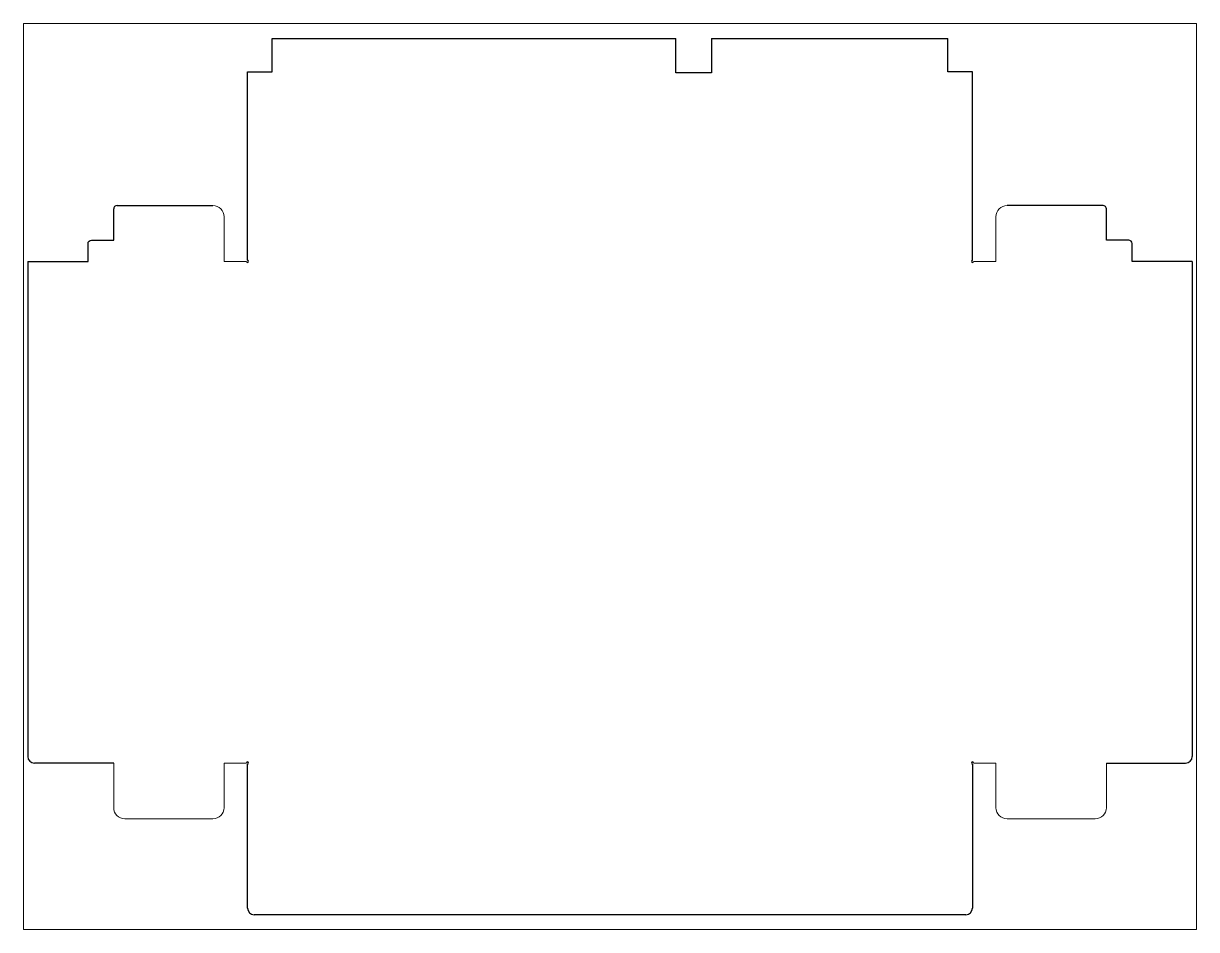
# Paper-space layout 'Layout1' of a CAD drawing. Header units: inches. Extents: x 1.1 to 9.9, y 0.85 to 7.65.
# The model-space entities are those that its viewports show. They can reach past a viewport. Long polylines and large blocks are cut down to what shows.
import ezdxf

# ---------------------------------------------------------------- set-up
doc = ezdxf.new("R2010")
doc.units = ezdxf.units.IN
doc.header["$MEASUREMENT"] = 0

msp = doc.modelspace()

# ---------------------------------------------------------------- linework, layer by layer
at = {"color": 7}
for p, q in [((129036.6, 7222.6), (129036.6, 7252.6)), ((129398.6, 7221.6), (129398.6, 7252.6)), ((129430.6, 7252.6), (129430.6, 7221.6)), ((129642.6, 7222.6), (129642.6, 7252.6)), ((129014.6, 7053.6), (129014.6, 7222.6)), ((129014.6, 7222.6), (129036.6, 7222.6)), ((129430.6, 7221.6), (129398.6, 7221.6)), ((129664.6, 7222.6), (129642.6, 7222.6)), ((129664.6, 7053.6), (129664.6, 7222.6)), ((128894.6, 7071.6), (128894.6, 7099.6)), ((128897.6, 7102.6), (128983.6, 7102.6)), ((129781.6, 7102.6), (129695.6, 7102.6)), ((129784.6, 7071.6), (129784.6, 7099.6)), ((128817.6, 7052.6), (128817.6, 6608.6)), ((128817.6, 7052.6), (128871.6, 7052.6)), ((129861.6, 7052.6), (129807.6, 7052.6)), ((129861.6, 7052.6), (129861.6, 6608.6)), ((128894.6, 6602.6), (128823.6, 6602.6)), ((129014.6, 6472.6), (129014.6, 6601.6)), ((129664.6, 6601.6), (129664.6, 6472.6)), ((129784.6, 6602.6), (129855.6, 6602.6)), ((129658.6, 6466.6), (129020.6, 6466.6))]:
    msp.add_line(p, q, dxfattribs=at)
at = {"color": 7, "lineweight": 5, "ltscale": 2}
for p, q in [((128993.6, 7092.6), (128993.6, 7052.6)), ((129685.6, 7092.6), (129685.6, 7052.6)), ((129013.6, 7052.6), (128993.6, 7052.6)), ((129665.6, 7052.6), (129685.6, 7052.6)), ((128894.6, 6602.6), (128894.6, 6562.6)), ((129013.6, 6602.6), (128993.6, 6602.6)), ((128993.6, 6562.6), (128993.6, 6602.6)), ((129665.6, 6602.6), (129685.6, 6602.6)), ((129685.6, 6562.6), (129685.6, 6602.6)), ((129784.6, 6602.6), (129784.6, 6562.6)), ((128904.6, 6552.6), (128983.6, 6552.6)), ((129774.6, 6552.6), (129695.6, 6552.6))]:
    msp.add_line(p, q, dxfattribs=at)
at = {"color": 7}
for points in [[(129036.6, 7252.6), (129398.6, 7252.6)], [(129430.6, 7252.6), (129642.6, 7252.6)]]:
    msp.add_lwpolyline(points, dxfattribs=at)
for points in [[(128871.6, 7052.6), (128871.6, 7068.6, -0.414214), (128874.6, 7071.6), (128894.6, 7071.6)], [(129807.6, 7052.6), (129807.6, 7068.6, 0.414214), (129804.6, 7071.6), (129784.6, 7071.6)]]:
    msp.add_lwpolyline(points, format="xyb", dxfattribs=at)
for centre, radius, start, end in [((128897.6, 7099.6), 3, 90, 180), ((129781.6, 7099.6), 3, 0, 90), ((129014.6, 7052.6), 1, 180, 90), ((129664.6, 7052.6), 1, 90, 0), ((128823.6, 6608.6), 6, 180, 270), ((129855.6, 6608.6), 6, 270, 0), ((129014.6, 6602.6), 1, 270, 180), ((129664.6, 6602.6), 1, 360, 270), ((129020.6, 6472.6), 6, 180, 270), ((129658.6, 6472.6), 6, 270, 0)]:
    msp.add_arc(centre, radius, start, end, dxfattribs=at)
at = {"color": 7, "lineweight": 5, "ltscale": 2}
for centre, start, end in [((128983.6, 7092.6), 0, 90), ((129695.6, 7092.6), 90, 180), ((128904.6, 6562.6), 180, 270), ((128983.6, 6562.6), 270, 0), ((129695.6, 6562.6), 180, 270), ((129774.6, 6562.6), 270, 0)]:
    msp.add_arc(centre, 10, start, end, dxfattribs=at)

psp = doc.layouts.get("Layout1")

# ---------------------------------------------------------------- viewports
at = {"layer": '0', "color": 2}
psp.add_viewport(center=(5.5, 4.25), size=(8.8, 6.8), view_center_point=(129339.5834, 6859.6467), view_height=812.703025, dxfattribs=at)

doc.saveas('drawing.dxf')
